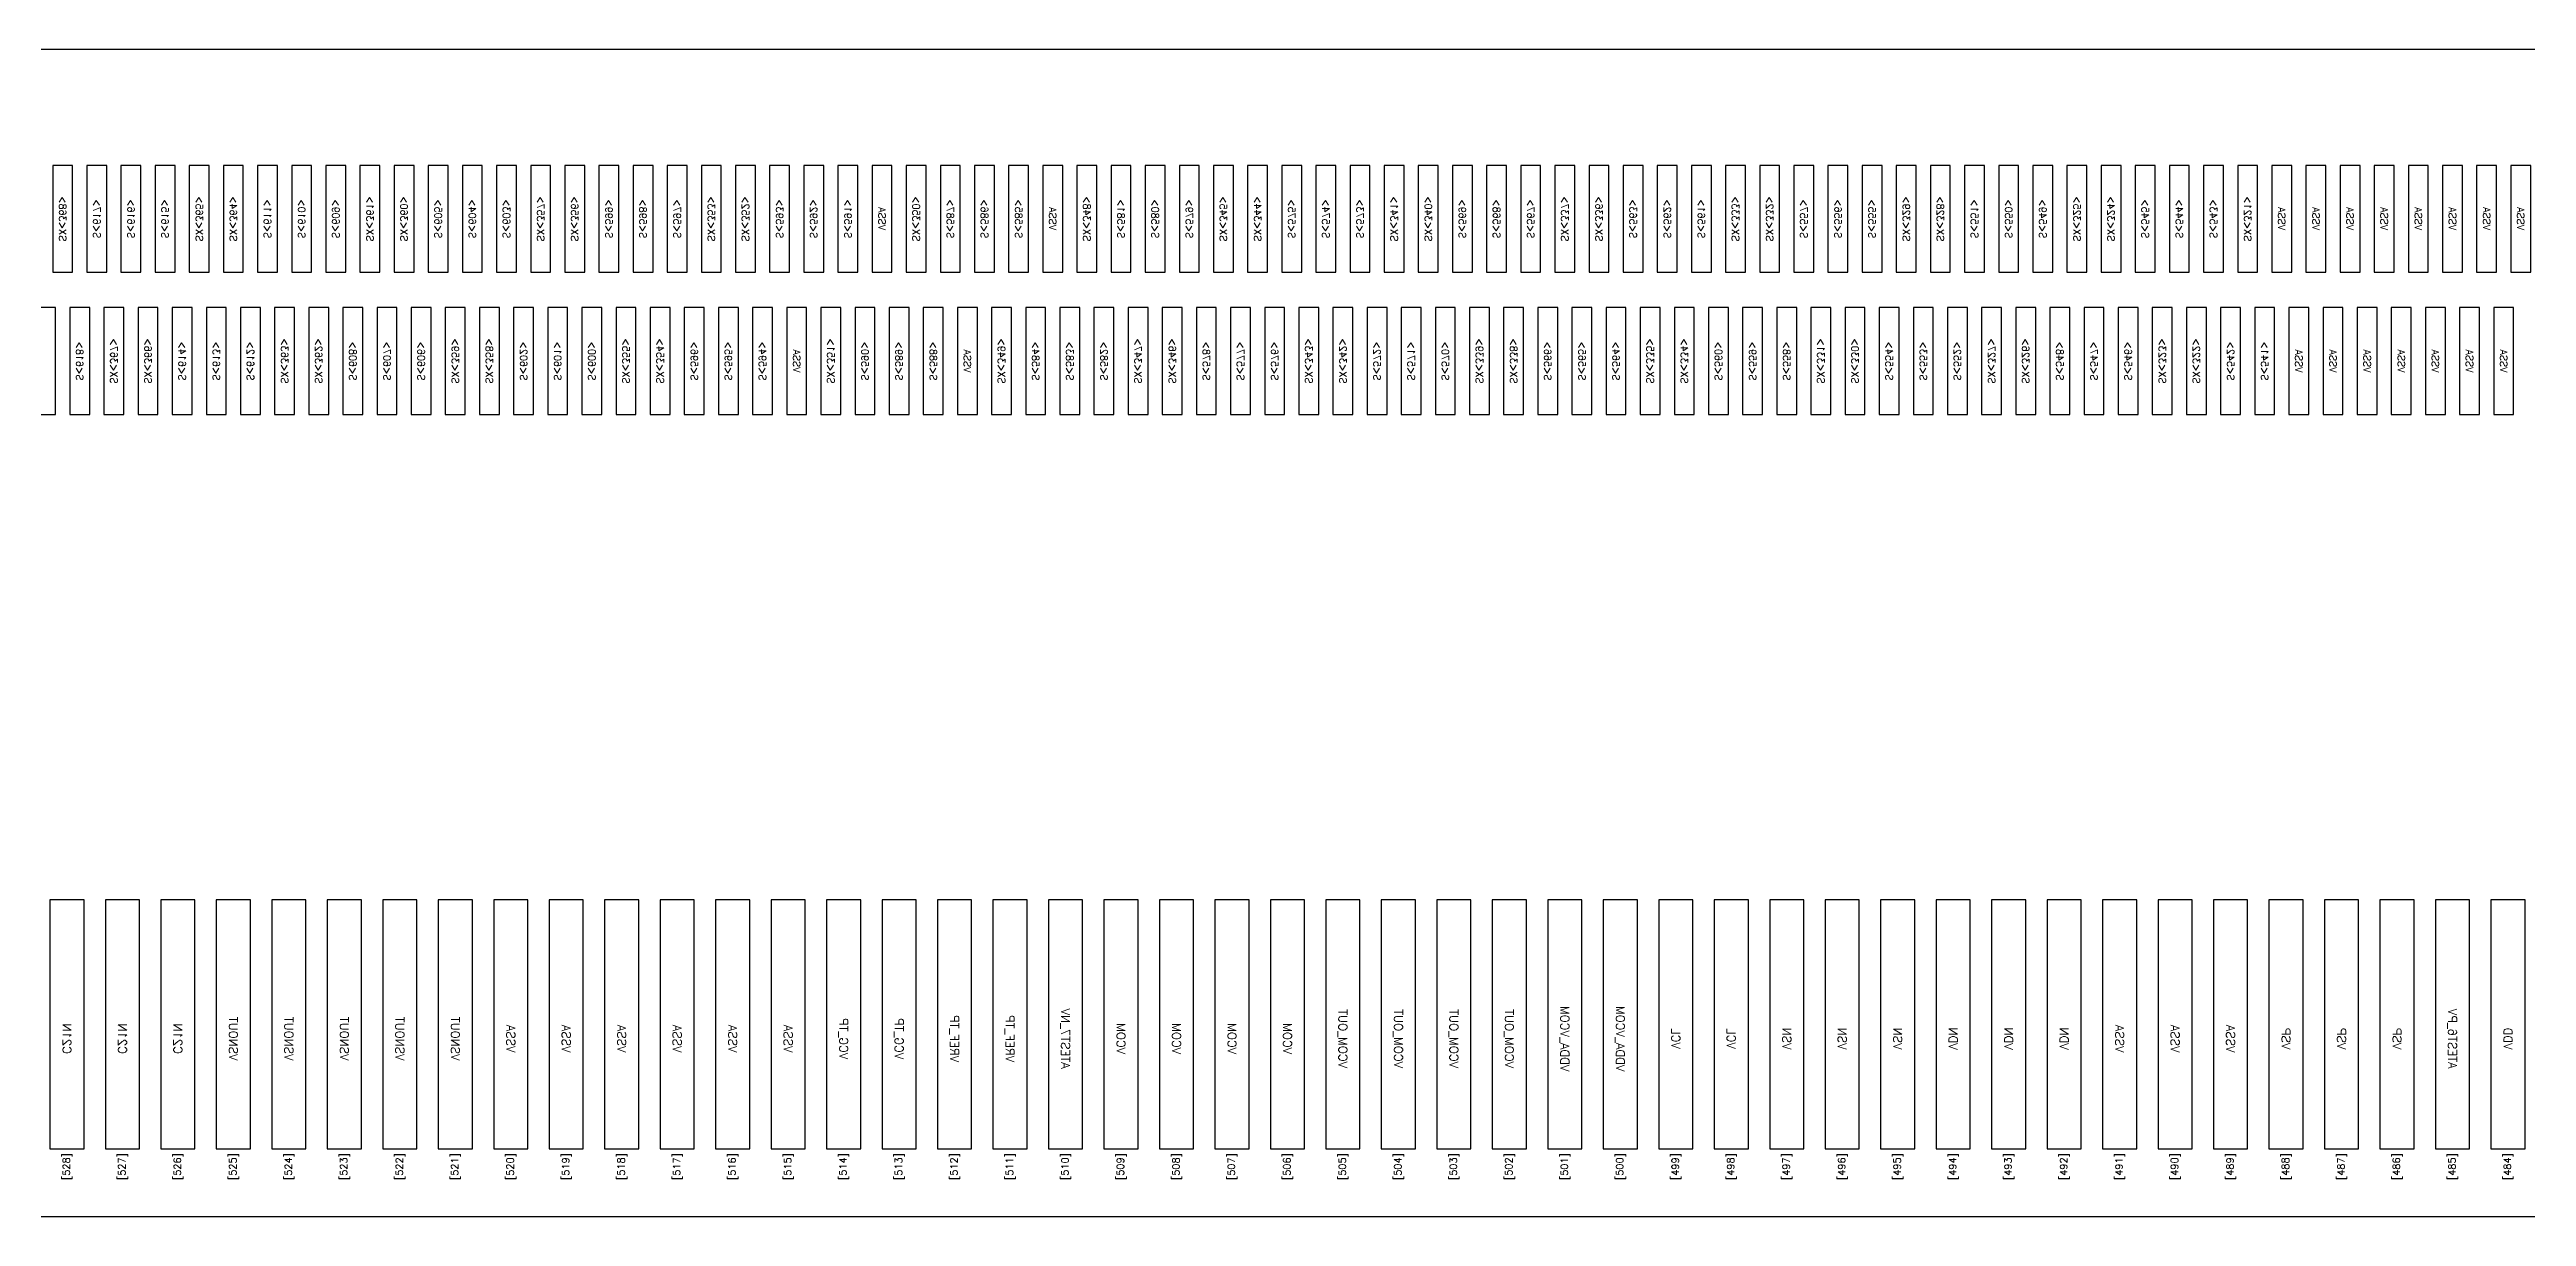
# Model space of a CAD drawing. Header units: millimetres. Extents: x 1248 to 1672, y 459 to 760.
# Drawn here: x 1338.609 to 1340.35, y 607.859 to 608.679 of the extents above; entities that cross this region are included whole.
import ezdxf
from ezdxf.enums import TextEntityAlignment as Align

# ---------------------------------------------------------------- set-up
doc = ezdxf.new("R2010")
doc.units = ezdxf.units.MM
doc.layers.add('标 注', color=3, linetype='Continuous')
doc.styles.get("Standard").update_dxf_attribs({"font": 'txt', "bigfont": 'gbcbig.shx'})

# ---------------------------------------------------------------- blocks, each defined once
blk = doc.blocks.new('LCD')
at = {"color": 6}
for points in [[(7384.9624, -537.3052), (7409.9624, -537.3052), (7409.9624, -536.4852), (7384.9624, -536.4852)], [(7389.3014, -536.6415), (7389.3154, -536.6415), (7389.3154, -536.5665), (7389.3014, -536.5665)], [(7389.3014, -536.6415), (7389.3154, -536.6415), (7389.3154, -536.5665), (7389.3014, -536.5665)], [(7389.3254, -536.6415), (7389.3394, -536.6415), (7389.3394, -536.5665), (7389.3254, -536.5665)], [(7389.3254, -536.6415), (7389.3394, -536.6415), (7389.3394, -536.5665), (7389.3254, -536.5665)], [(7389.3494, -536.6415), (7389.3634, -536.6415), (7389.3634, -536.5665), (7389.3494, -536.5665)], [(7389.3494, -536.6415), (7389.3634, -536.6415), (7389.3634, -536.5665), (7389.3494, -536.5665)], [(7389.3734, -536.6415), (7389.3874, -536.6415), (7389.3874, -536.5665), (7389.3734, -536.5665)], [(7389.3734, -536.6415), (7389.3874, -536.6415), (7389.3874, -536.5665), (7389.3734, -536.5665)], [(7389.3974, -536.6415), (7389.4114, -536.6415), (7389.4114, -536.5665), (7389.3974, -536.5665)], [(7389.3974, -536.6415), (7389.4114, -536.6415), (7389.4114, -536.5665), (7389.3974, -536.5665)], [(7389.4214, -536.6415), (7389.4354, -536.6415), (7389.4354, -536.5665), (7389.4214, -536.5665)], [(7389.4214, -536.6415), (7389.4354, -536.6415), (7389.4354, -536.5665), (7389.4214, -536.5665)], [(7389.4454, -536.6415), (7389.4594, -536.6415), (7389.4594, -536.5665), (7389.4454, -536.5665)], [(7389.4454, -536.6415), (7389.4594, -536.6415), (7389.4594, -536.5665), (7389.4454, -536.5665)], [(7389.4694, -536.6415), (7389.4834, -536.6415), (7389.4834, -536.5665), (7389.4694, -536.5665)], [(7389.4694, -536.6415), (7389.4834, -536.6415), (7389.4834, -536.5665), (7389.4694, -536.5665)], [(7389.4934, -536.6415), (7389.5074, -536.6415), (7389.5074, -536.5665), (7389.4934, -536.5665)], [(7389.4934, -536.6415), (7389.5074, -536.6415), (7389.5074, -536.5665), (7389.4934, -536.5665)], [(7389.5174, -536.6415), (7389.5314, -536.6415), (7389.5314, -536.5665), (7389.5174, -536.5665)], [(7389.5174, -536.6415), (7389.5314, -536.6415), (7389.5314, -536.5665), (7389.5174, -536.5665)], [(7389.5414, -536.6415), (7389.5554, -536.6415), (7389.5554, -536.5665), (7389.5414, -536.5665)], [(7389.5414, -536.6415), (7389.5554, -536.6415), (7389.5554, -536.5665), (7389.5414, -536.5665)], [(7389.5654, -536.6415), (7389.5794, -536.6415), (7389.5794, -536.5665), (7389.5654, -536.5665)], [(7389.5654, -536.6415), (7389.5794, -536.6415), (7389.5794, -536.5665), (7389.5654, -536.5665)], [(7389.5894, -536.6415), (7389.6034, -536.6415), (7389.6034, -536.5665), (7389.5894, -536.5665)], [(7389.5894, -536.6415), (7389.6034, -536.6415), (7389.6034, -536.5665), (7389.5894, -536.5665)], [(7389.6134, -536.6415), (7389.6274, -536.6415), (7389.6274, -536.5665), (7389.6134, -536.5665)], [(7389.6134, -536.6415), (7389.6274, -536.6415), (7389.6274, -536.5665), (7389.6134, -536.5665)], [(7389.6374, -536.6415), (7389.6514, -536.6415), (7389.6514, -536.5665), (7389.6374, -536.5665)], [(7389.6374, -536.6415), (7389.6514, -536.6415), (7389.6514, -536.5665), (7389.6374, -536.5665)], [(7389.6614, -536.6415), (7389.6754, -536.6415), (7389.6754, -536.5665), (7389.6614, -536.5665)], [(7389.6614, -536.6415), (7389.6754, -536.6415), (7389.6754, -536.5665), (7389.6614, -536.5665)], [(7389.6854, -536.6415), (7389.6994, -536.6415), (7389.6994, -536.5665), (7389.6854, -536.5665)], [(7389.6854, -536.6415), (7389.6994, -536.6415), (7389.6994, -536.5665), (7389.6854, -536.5665)], [(7389.7094, -536.6415), (7389.7234, -536.6415), (7389.7234, -536.5665), (7389.7094, -536.5665)], [(7389.7094, -536.6415), (7389.7234, -536.6415), (7389.7234, -536.5665), (7389.7094, -536.5665)], [(7389.7334, -536.6415), (7389.7474, -536.6415), (7389.7474, -536.5665), (7389.7334, -536.5665)], [(7389.7334, -536.6415), (7389.7474, -536.6415), (7389.7474, -536.5665), (7389.7334, -536.5665)], [(7389.7574, -536.6415), (7389.7714, -536.6415), (7389.7714, -536.5665), (7389.7574, -536.5665)], [(7389.7574, -536.6415), (7389.7714, -536.6415), (7389.7714, -536.5665), (7389.7574, -536.5665)], [(7389.7814, -536.6415), (7389.7954, -536.6415), (7389.7954, -536.5665), (7389.7814, -536.5665)], [(7389.7814, -536.6415), (7389.7954, -536.6415), (7389.7954, -536.5665), (7389.7814, -536.5665)], [(7389.8054, -536.6415), (7389.8194, -536.6415), (7389.8194, -536.5665), (7389.8054, -536.5665)], [(7389.8054, -536.6415), (7389.8194, -536.6415), (7389.8194, -536.5665), (7389.8054, -536.5665)], [(7389.8294, -536.6415), (7389.8434, -536.6415), (7389.8434, -536.5665), (7389.8294, -536.5665)], [(7389.8294, -536.6415), (7389.8434, -536.6415), (7389.8434, -536.5665), (7389.8294, -536.5665)], [(7389.8534, -536.6415), (7389.8674, -536.6415), (7389.8674, -536.5665), (7389.8534, -536.5665)], [(7389.8534, -536.6415), (7389.8674, -536.6415), (7389.8674, -536.5665), (7389.8534, -536.5665)], [(7389.8774, -536.6415), (7389.8914, -536.6415), (7389.8914, -536.5665), (7389.8774, -536.5665)], [(7389.8774, -536.6415), (7389.8914, -536.6415), (7389.8914, -536.5665), (7389.8774, -536.5665)], [(7389.9014, -536.6415), (7389.9154, -536.6415), (7389.9154, -536.5665), (7389.9014, -536.5665)], [(7389.9014, -536.6415), (7389.9154, -536.6415), (7389.9154, -536.5665), (7389.9014, -536.5665)], [(7389.9254, -536.6415), (7389.9394, -536.6415), (7389.9394, -536.5665), (7389.9254, -536.5665)], [(7389.9254, -536.6415), (7389.9394, -536.6415), (7389.9394, -536.5665), (7389.9254, -536.5665)], [(7389.9494, -536.6415), (7389.9634, -536.6415), (7389.9634, -536.5665), (7389.9494, -536.5665)], [(7389.9494, -536.6415), (7389.9634, -536.6415), (7389.9634, -536.5665), (7389.9494, -536.5665)], [(7389.9734, -536.6415), (7389.9874, -536.6415), (7389.9874, -536.5665), (7389.9734, -536.5665)], [(7389.9734, -536.6415), (7389.9874, -536.6415), (7389.9874, -536.5665), (7389.9734, -536.5665)], [(7389.9974, -536.6415), (7390.0114, -536.6415), (7390.0114, -536.5665), (7389.9974, -536.5665)], [(7389.9974, -536.6415), (7390.0114, -536.6415), (7390.0114, -536.5665), (7389.9974, -536.5665)], [(7390.0214, -536.6415), (7390.0354, -536.6415), (7390.0354, -536.5665), (7390.0214, -536.5665)], [(7390.0214, -536.6415), (7390.0354, -536.6415), (7390.0354, -536.5665), (7390.0214, -536.5665)], [(7390.0454, -536.6415), (7390.0594, -536.6415), (7390.0594, -536.5665), (7390.0454, -536.5665)], [(7390.0454, -536.6415), (7390.0594, -536.6415), (7390.0594, -536.5665), (7390.0454, -536.5665)], [(7390.0694, -536.6415), (7390.0834, -536.6415), (7390.0834, -536.5665), (7390.0694, -536.5665)], [(7390.0694, -536.6415), (7390.0834, -536.6415), (7390.0834, -536.5665), (7390.0694, -536.5665)], [(7390.0934, -536.6415), (7390.1074, -536.6415), (7390.1074, -536.5665), (7390.0934, -536.5665)], [(7390.0934, -536.6415), (7390.1074, -536.6415), (7390.1074, -536.5665), (7390.0934, -536.5665)], [(7390.1174, -536.6415), (7390.1314, -536.6415), (7390.1314, -536.5665), (7390.1174, -536.5665)], [(7390.1174, -536.6415), (7390.1314, -536.6415), (7390.1314, -536.5665), (7390.1174, -536.5665)], [(7390.1414, -536.6415), (7390.1554, -536.6415), (7390.1554, -536.5665), (7390.1414, -536.5665)], [(7390.1414, -536.6415), (7390.1554, -536.6415), (7390.1554, -536.5665), (7390.1414, -536.5665)], [(7390.1654, -536.6415), (7390.1794, -536.6415), (7390.1794, -536.5665), (7390.1654, -536.5665)], [(7390.1654, -536.6415), (7390.1794, -536.6415), (7390.1794, -536.5665), (7390.1654, -536.5665)], [(7390.1894, -536.6415), (7390.2034, -536.6415), (7390.2034, -536.5665), (7390.1894, -536.5665)], [(7390.1894, -536.6415), (7390.2034, -536.6415), (7390.2034, -536.5665), (7390.1894, -536.5665)], [(7390.2134, -536.6415), (7390.2274, -536.6415), (7390.2274, -536.5665), (7390.2134, -536.5665)], [(7390.2134, -536.6415), (7390.2274, -536.6415), (7390.2274, -536.5665), (7390.2134, -536.5665)], [(7390.2374, -536.6415), (7390.2514, -536.6415), (7390.2514, -536.5665), (7390.2374, -536.5665)], [(7390.2374, -536.6415), (7390.2514, -536.6415), (7390.2514, -536.5665), (7390.2374, -536.5665)], [(7390.2614, -536.6415), (7390.2754, -536.6415), (7390.2754, -536.5665), (7390.2614, -536.5665)], [(7390.2614, -536.6415), (7390.2754, -536.6415), (7390.2754, -536.5665), (7390.2614, -536.5665)], [(7390.2854, -536.6415), (7390.2994, -536.6415), (7390.2994, -536.5665), (7390.2854, -536.5665)], [(7390.2854, -536.6415), (7390.2994, -536.6415), (7390.2994, -536.5665), (7390.2854, -536.5665)], [(7390.3094, -536.6415), (7390.3234, -536.6415), (7390.3234, -536.5665), (7390.3094, -536.5665)], [(7390.3094, -536.6415), (7390.3234, -536.6415), (7390.3234, -536.5665), (7390.3094, -536.5665)], [(7390.3334, -536.6415), (7390.3474, -536.6415), (7390.3474, -536.5665), (7390.3334, -536.5665)], [(7390.3334, -536.6415), (7390.3474, -536.6415), (7390.3474, -536.5665), (7390.3334, -536.5665)], [(7390.3574, -536.6415), (7390.3714, -536.6415), (7390.3714, -536.5665), (7390.3574, -536.5665)], [(7390.3574, -536.6415), (7390.3714, -536.6415), (7390.3714, -536.5665), (7390.3574, -536.5665)], [(7390.3814, -536.6415), (7390.3954, -536.6415), (7390.3954, -536.5665), (7390.3814, -536.5665)], [(7390.3814, -536.6415), (7390.3954, -536.6415), (7390.3954, -536.5665), (7390.3814, -536.5665)], [(7390.4054, -536.6415), (7390.4194, -536.6415), (7390.4194, -536.5665), (7390.4054, -536.5665)], [(7390.4054, -536.6415), (7390.4194, -536.6415), (7390.4194, -536.5665), (7390.4054, -536.5665)], [(7390.4294, -536.6415), (7390.4434, -536.6415), (7390.4434, -536.5665), (7390.4294, -536.5665)], [(7390.4294, -536.6415), (7390.4434, -536.6415), (7390.4434, -536.5665), (7390.4294, -536.5665)], [(7390.4534, -536.6415), (7390.4674, -536.6415), (7390.4674, -536.5665), (7390.4534, -536.5665)], [(7390.4534, -536.6415), (7390.4674, -536.6415), (7390.4674, -536.5665), (7390.4534, -536.5665)], [(7390.4774, -536.6415), (7390.4914, -536.6415), (7390.4914, -536.5665), (7390.4774, -536.5665)], [(7390.4774, -536.6415), (7390.4914, -536.6415), (7390.4914, -536.5665), (7390.4774, -536.5665)], [(7390.5014, -536.6415), (7390.5154, -536.6415), (7390.5154, -536.5665), (7390.5014, -536.5665)], [(7390.5014, -536.6415), (7390.5154, -536.6415), (7390.5154, -536.5665), (7390.5014, -536.5665)], [(7390.5254, -536.6415), (7390.5394, -536.6415), (7390.5394, -536.5665), (7390.5254, -536.5665)], [(7390.5254, -536.6415), (7390.5394, -536.6415), (7390.5394, -536.5665), (7390.5254, -536.5665)], [(7390.5494, -536.6415), (7390.5634, -536.6415), (7390.5634, -536.5665), (7390.5494, -536.5665)], [(7390.5494, -536.6415), (7390.5634, -536.6415), (7390.5634, -536.5665), (7390.5494, -536.5665)], [(7390.5734, -536.6415), (7390.5874, -536.6415), (7390.5874, -536.5665), (7390.5734, -536.5665)], [(7390.5734, -536.6415), (7390.5874, -536.6415), (7390.5874, -536.5665), (7390.5734, -536.5665)], [(7390.5974, -536.6415), (7390.6114, -536.6415), (7390.6114, -536.5665), (7390.5974, -536.5665)], [(7390.5974, -536.6415), (7390.6114, -536.6415), (7390.6114, -536.5665), (7390.5974, -536.5665)], [(7390.6214, -536.6415), (7390.6354, -536.6415), (7390.6354, -536.5665), (7390.6214, -536.5665)], [(7390.6214, -536.6415), (7390.6354, -536.6415), (7390.6354, -536.5665), (7390.6214, -536.5665)], [(7390.6454, -536.6415), (7390.6594, -536.6415), (7390.6594, -536.5665), (7390.6454, -536.5665)], [(7390.6454, -536.6415), (7390.6594, -536.6415), (7390.6594, -536.5665), (7390.6454, -536.5665)], [(7390.6694, -536.6415), (7390.6834, -536.6415), (7390.6834, -536.5665), (7390.6694, -536.5665)], [(7390.6694, -536.6415), (7390.6834, -536.6415), (7390.6834, -536.5665), (7390.6694, -536.5665)], [(7390.6934, -536.6415), (7390.7074, -536.6415), (7390.7074, -536.5665), (7390.6934, -536.5665)], [(7390.6934, -536.6415), (7390.7074, -536.6415), (7390.7074, -536.5665), (7390.6934, -536.5665)], [(7390.7174, -536.6415), (7390.7314, -536.6415), (7390.7314, -536.5665), (7390.7174, -536.5665)], [(7390.7174, -536.6415), (7390.7314, -536.6415), (7390.7314, -536.5665), (7390.7174, -536.5665)], [(7390.7414, -536.6415), (7390.7554, -536.6415), (7390.7554, -536.5665), (7390.7414, -536.5665)], [(7390.7414, -536.6415), (7390.7554, -536.6415), (7390.7554, -536.5665), (7390.7414, -536.5665)], [(7390.7654, -536.6415), (7390.7794, -536.6415), (7390.7794, -536.5665), (7390.7654, -536.5665)], [(7390.7654, -536.6415), (7390.7794, -536.6415), (7390.7794, -536.5665), (7390.7654, -536.5665)], [(7390.7894, -536.6415), (7390.8034, -536.6415), (7390.8034, -536.5665), (7390.7894, -536.5665)], [(7390.7894, -536.6415), (7390.8034, -536.6415), (7390.8034, -536.5665), (7390.7894, -536.5665)], [(7390.8134, -536.6415), (7390.8274, -536.6415), (7390.8274, -536.5665), (7390.8134, -536.5665)], [(7390.8134, -536.6415), (7390.8274, -536.6415), (7390.8274, -536.5665), (7390.8134, -536.5665)], [(7390.8374, -536.6415), (7390.8514, -536.6415), (7390.8514, -536.5665), (7390.8374, -536.5665)], [(7390.8374, -536.6415), (7390.8514, -536.6415), (7390.8514, -536.5665), (7390.8374, -536.5665)], [(7390.8614, -536.6415), (7390.8754, -536.6415), (7390.8754, -536.5665), (7390.8614, -536.5665)], [(7390.8614, -536.6415), (7390.8754, -536.6415), (7390.8754, -536.5665), (7390.8614, -536.5665)], [(7390.8854, -536.6415), (7390.8994, -536.6415), (7390.8994, -536.5665), (7390.8854, -536.5665)], [(7390.9094, -536.6415), (7390.9234, -536.6415), (7390.9234, -536.5665), (7390.9094, -536.5665)], [(7390.9334, -536.6415), (7390.9474, -536.6415), (7390.9474, -536.5665), (7390.9334, -536.5665)], [(7390.9334, -536.6415), (7390.9474, -536.6415), (7390.9474, -536.5665), (7390.9334, -536.5665)], [(7390.9574, -536.6415), (7390.9714, -536.6415), (7390.9714, -536.5665), (7390.9574, -536.5665)], [(7390.9814, -536.6415), (7390.9954, -536.6415), (7390.9954, -536.5665), (7390.9814, -536.5665)], [(7391.0054, -536.6415), (7391.0194, -536.6415), (7391.0194, -536.5665), (7391.0054, -536.5665)], [(7391.0054, -536.6415), (7391.0194, -536.6415), (7391.0194, -536.5665), (7391.0054, -536.5665)], [(7391.0294, -536.6415), (7391.0434, -536.6415), (7391.0434, -536.5665), (7391.0294, -536.5665)], [(7389.2894, -536.7415), (7389.3034, -536.7415), (7389.3034, -536.6665), (7389.2894, -536.6665)], [(7389.2894, -536.7415), (7389.3034, -536.7415), (7389.3034, -536.6665), (7389.2894, -536.6665)], [(7389.3134, -536.7415), (7389.3274, -536.7415), (7389.3274, -536.6665), (7389.3134, -536.6665)], [(7389.3134, -536.7415), (7389.3274, -536.7415), (7389.3274, -536.6665), (7389.3134, -536.6665)], [(7389.3374, -536.7415), (7389.3514, -536.7415), (7389.3514, -536.6665), (7389.3374, -536.6665)], [(7389.3374, -536.7415), (7389.3514, -536.7415), (7389.3514, -536.6665), (7389.3374, -536.6665)], [(7389.3614, -536.7415), (7389.3754, -536.7415), (7389.3754, -536.6665), (7389.3614, -536.6665)], [(7389.3614, -536.7415), (7389.3754, -536.7415), (7389.3754, -536.6665), (7389.3614, -536.6665)], [(7389.3854, -536.7415), (7389.3994, -536.7415), (7389.3994, -536.6665), (7389.3854, -536.6665)], [(7389.3854, -536.7415), (7389.3994, -536.7415), (7389.3994, -536.6665), (7389.3854, -536.6665)], [(7389.4094, -536.7415), (7389.4234, -536.7415), (7389.4234, -536.6665), (7389.4094, -536.6665)], [(7389.4094, -536.7415), (7389.4234, -536.7415), (7389.4234, -536.6665), (7389.4094, -536.6665)], [(7389.4334, -536.7415), (7389.4474, -536.7415), (7389.4474, -536.6665), (7389.4334, -536.6665)], [(7389.4334, -536.7415), (7389.4474, -536.7415), (7389.4474, -536.6665), (7389.4334, -536.6665)], [(7389.4574, -536.7415), (7389.4714, -536.7415), (7389.4714, -536.6665), (7389.4574, -536.6665)], [(7389.4574, -536.7415), (7389.4714, -536.7415), (7389.4714, -536.6665), (7389.4574, -536.6665)], [(7389.4814, -536.7415), (7389.4954, -536.7415), (7389.4954, -536.6665), (7389.4814, -536.6665)], [(7389.4814, -536.7415), (7389.4954, -536.7415), (7389.4954, -536.6665), (7389.4814, -536.6665)], [(7389.5054, -536.7415), (7389.5194, -536.7415), (7389.5194, -536.6665), (7389.5054, -536.6665)], [(7389.5054, -536.7415), (7389.5194, -536.7415), (7389.5194, -536.6665), (7389.5054, -536.6665)], [(7389.5294, -536.7415), (7389.5434, -536.7415), (7389.5434, -536.6665), (7389.5294, -536.6665)], [(7389.5294, -536.7415), (7389.5434, -536.7415), (7389.5434, -536.6665), (7389.5294, -536.6665)], [(7389.5534, -536.7415), (7389.5674, -536.7415), (7389.5674, -536.6665), (7389.5534, -536.6665)], [(7389.5534, -536.7415), (7389.5674, -536.7415), (7389.5674, -536.6665), (7389.5534, -536.6665)], [(7389.5774, -536.7415), (7389.5914, -536.7415), (7389.5914, -536.6665), (7389.5774, -536.6665)], [(7389.5774, -536.7415), (7389.5914, -536.7415), (7389.5914, -536.6665), (7389.5774, -536.6665)], [(7389.6014, -536.7415), (7389.6154, -536.7415), (7389.6154, -536.6665), (7389.6014, -536.6665)], [(7389.6014, -536.7415), (7389.6154, -536.7415), (7389.6154, -536.6665), (7389.6014, -536.6665)], [(7389.6254, -536.7415), (7389.6394, -536.7415), (7389.6394, -536.6665), (7389.6254, -536.6665)], [(7389.6254, -536.7415), (7389.6394, -536.7415), (7389.6394, -536.6665), (7389.6254, -536.6665)], [(7389.6494, -536.7415), (7389.6634, -536.7415), (7389.6634, -536.6665), (7389.6494, -536.6665)], [(7389.6494, -536.7415), (7389.6634, -536.7415), (7389.6634, -536.6665), (7389.6494, -536.6665)], [(7389.6734, -536.7415), (7389.6874, -536.7415), (7389.6874, -536.6665), (7389.6734, -536.6665)], [(7389.6734, -536.7415), (7389.6874, -536.7415), (7389.6874, -536.6665), (7389.6734, -536.6665)], [(7389.6974, -536.7415), (7389.7114, -536.7415), (7389.7114, -536.6665), (7389.6974, -536.6665)], [(7389.6974, -536.7415), (7389.7114, -536.7415), (7389.7114, -536.6665), (7389.6974, -536.6665)], [(7389.7214, -536.7415), (7389.7354, -536.7415), (7389.7354, -536.6665), (7389.7214, -536.6665)], [(7389.7214, -536.7415), (7389.7354, -536.7415), (7389.7354, -536.6665), (7389.7214, -536.6665)], [(7389.7454, -536.7415), (7389.7594, -536.7415), (7389.7594, -536.6665), (7389.7454, -536.6665)], [(7389.7454, -536.7415), (7389.7594, -536.7415), (7389.7594, -536.6665), (7389.7454, -536.6665)], [(7389.7694, -536.7415), (7389.7834, -536.7415), (7389.7834, -536.6665), (7389.7694, -536.6665)], [(7389.7694, -536.7415), (7389.7834, -536.7415), (7389.7834, -536.6665), (7389.7694, -536.6665)], [(7389.7934, -536.7415), (7389.8074, -536.7415), (7389.8074, -536.6665), (7389.7934, -536.6665)], [(7389.7934, -536.7415), (7389.8074, -536.7415), (7389.8074, -536.6665), (7389.7934, -536.6665)], [(7389.8174, -536.7415), (7389.8314, -536.7415), (7389.8314, -536.6665), (7389.8174, -536.6665)], [(7389.8174, -536.7415), (7389.8314, -536.7415), (7389.8314, -536.6665), (7389.8174, -536.6665)], [(7389.8414, -536.7415), (7389.8554, -536.7415), (7389.8554, -536.6665), (7389.8414, -536.6665)], [(7389.8414, -536.7415), (7389.8554, -536.7415), (7389.8554, -536.6665), (7389.8414, -536.6665)], [(7389.8654, -536.7415), (7389.8794, -536.7415), (7389.8794, -536.6665), (7389.8654, -536.6665)], [(7389.8654, -536.7415), (7389.8794, -536.7415), (7389.8794, -536.6665), (7389.8654, -536.6665)], [(7389.8894, -536.7415), (7389.9034, -536.7415), (7389.9034, -536.6665), (7389.8894, -536.6665)], [(7389.8894, -536.7415), (7389.9034, -536.7415), (7389.9034, -536.6665), (7389.8894, -536.6665)], [(7389.9134, -536.7415), (7389.9274, -536.7415), (7389.9274, -536.6665), (7389.9134, -536.6665)], [(7389.9134, -536.7415), (7389.9274, -536.7415), (7389.9274, -536.6665), (7389.9134, -536.6665)], [(7389.9374, -536.7415), (7389.9514, -536.7415), (7389.9514, -536.6665), (7389.9374, -536.6665)], [(7389.9374, -536.7415), (7389.9514, -536.7415), (7389.9514, -536.6665), (7389.9374, -536.6665)], [(7389.9614, -536.7415), (7389.9754, -536.7415), (7389.9754, -536.6665), (7389.9614, -536.6665)], [(7389.9614, -536.7415), (7389.9754, -536.7415), (7389.9754, -536.6665), (7389.9614, -536.6665)], [(7389.9854, -536.7415), (7389.9994, -536.7415), (7389.9994, -536.6665), (7389.9854, -536.6665)], [(7389.9854, -536.7415), (7389.9994, -536.7415), (7389.9994, -536.6665), (7389.9854, -536.6665)], [(7390.0094, -536.7415), (7390.0234, -536.7415), (7390.0234, -536.6665), (7390.0094, -536.6665)], [(7390.0094, -536.7415), (7390.0234, -536.7415), (7390.0234, -536.6665), (7390.0094, -536.6665)], [(7390.0334, -536.7415), (7390.0474, -536.7415), (7390.0474, -536.6665), (7390.0334, -536.6665)], [(7390.0334, -536.7415), (7390.0474, -536.7415), (7390.0474, -536.6665), (7390.0334, -536.6665)], [(7390.0574, -536.7415), (7390.0714, -536.7415), (7390.0714, -536.6665), (7390.0574, -536.6665)], [(7390.0574, -536.7415), (7390.0714, -536.7415), (7390.0714, -536.6665), (7390.0574, -536.6665)], [(7390.0814, -536.7415), (7390.0954, -536.7415), (7390.0954, -536.6665), (7390.0814, -536.6665)], [(7390.0814, -536.7415), (7390.0954, -536.7415), (7390.0954, -536.6665), (7390.0814, -536.6665)], [(7390.1054, -536.7415), (7390.1194, -536.7415), (7390.1194, -536.6665), (7390.1054, -536.6665)], [(7390.1054, -536.7415), (7390.1194, -536.7415), (7390.1194, -536.6665), (7390.1054, -536.6665)], [(7390.1294, -536.7415), (7390.1434, -536.7415), (7390.1434, -536.6665), (7390.1294, -536.6665)], [(7390.1294, -536.7415), (7390.1434, -536.7415), (7390.1434, -536.6665), (7390.1294, -536.6665)], [(7390.1534, -536.7415), (7390.1674, -536.7415), (7390.1674, -536.6665), (7390.1534, -536.6665)], [(7390.1534, -536.7415), (7390.1674, -536.7415), (7390.1674, -536.6665), (7390.1534, -536.6665)], [(7390.1774, -536.7415), (7390.1914, -536.7415), (7390.1914, -536.6665), (7390.1774, -536.6665)], [(7390.1774, -536.7415), (7390.1914, -536.7415), (7390.1914, -536.6665), (7390.1774, -536.6665)], [(7390.2014, -536.7415), (7390.2154, -536.7415), (7390.2154, -536.6665), (7390.2014, -536.6665)], [(7390.2014, -536.7415), (7390.2154, -536.7415), (7390.2154, -536.6665), (7390.2014, -536.6665)], [(7390.2254, -536.7415), (7390.2394, -536.7415), (7390.2394, -536.6665), (7390.2254, -536.6665)], [(7390.2254, -536.7415), (7390.2394, -536.7415), (7390.2394, -536.6665), (7390.2254, -536.6665)], [(7390.2494, -536.7415), (7390.2634, -536.7415), (7390.2634, -536.6665), (7390.2494, -536.6665)], [(7390.2494, -536.7415), (7390.2634, -536.7415), (7390.2634, -536.6665), (7390.2494, -536.6665)], [(7390.2734, -536.7415), (7390.2874, -536.7415), (7390.2874, -536.6665), (7390.2734, -536.6665)], [(7390.2734, -536.7415), (7390.2874, -536.7415), (7390.2874, -536.6665), (7390.2734, -536.6665)], [(7390.2974, -536.7415), (7390.3114, -536.7415), (7390.3114, -536.6665), (7390.2974, -536.6665)], [(7390.2974, -536.7415), (7390.3114, -536.7415), (7390.3114, -536.6665), (7390.2974, -536.6665)], [(7390.3214, -536.7415), (7390.3354, -536.7415), (7390.3354, -536.6665), (7390.3214, -536.6665)], [(7390.3214, -536.7415), (7390.3354, -536.7415), (7390.3354, -536.6665), (7390.3214, -536.6665)], [(7390.3454, -536.7415), (7390.3594, -536.7415), (7390.3594, -536.6665), (7390.3454, -536.6665)], [(7390.3454, -536.7415), (7390.3594, -536.7415), (7390.3594, -536.6665), (7390.3454, -536.6665)], [(7390.3694, -536.7415), (7390.3834, -536.7415), (7390.3834, -536.6665), (7390.3694, -536.6665)], [(7390.3694, -536.7415), (7390.3834, -536.7415), (7390.3834, -536.6665), (7390.3694, -536.6665)], [(7390.3934, -536.7415), (7390.4074, -536.7415), (7390.4074, -536.6665), (7390.3934, -536.6665)], [(7390.3934, -536.7415), (7390.4074, -536.7415), (7390.4074, -536.6665), (7390.3934, -536.6665)], [(7390.4174, -536.7415), (7390.4314, -536.7415), (7390.4314, -536.6665), (7390.4174, -536.6665)], [(7390.4174, -536.7415), (7390.4314, -536.7415), (7390.4314, -536.6665), (7390.4174, -536.6665)], [(7390.4414, -536.7415), (7390.4554, -536.7415), (7390.4554, -536.6665), (7390.4414, -536.6665)], [(7390.4414, -536.7415), (7390.4554, -536.7415), (7390.4554, -536.6665), (7390.4414, -536.6665)], [(7390.4654, -536.7415), (7390.4794, -536.7415), (7390.4794, -536.6665), (7390.4654, -536.6665)], [(7390.4654, -536.7415), (7390.4794, -536.7415), (7390.4794, -536.6665), (7390.4654, -536.6665)], [(7390.4894, -536.7415), (7390.5034, -536.7415), (7390.5034, -536.6665), (7390.4894, -536.6665)], [(7390.4894, -536.7415), (7390.5034, -536.7415), (7390.5034, -536.6665), (7390.4894, -536.6665)], [(7390.5134, -536.7415), (7390.5274, -536.7415), (7390.5274, -536.6665), (7390.5134, -536.6665)], [(7390.5134, -536.7415), (7390.5274, -536.7415), (7390.5274, -536.6665), (7390.5134, -536.6665)], [(7390.5374, -536.7415), (7390.5514, -536.7415), (7390.5514, -536.6665), (7390.5374, -536.6665)], [(7390.5374, -536.7415), (7390.5514, -536.7415), (7390.5514, -536.6665), (7390.5374, -536.6665)], [(7390.5614, -536.7415), (7390.5754, -536.7415), (7390.5754, -536.6665), (7390.5614, -536.6665)], [(7390.5614, -536.7415), (7390.5754, -536.7415), (7390.5754, -536.6665), (7390.5614, -536.6665)], [(7390.5854, -536.7415), (7390.5994, -536.7415), (7390.5994, -536.6665), (7390.5854, -536.6665)], [(7390.5854, -536.7415), (7390.5994, -536.7415), (7390.5994, -536.6665), (7390.5854, -536.6665)], [(7390.6094, -536.7415), (7390.6234, -536.7415), (7390.6234, -536.6665), (7390.6094, -536.6665)], [(7390.6094, -536.7415), (7390.6234, -536.7415), (7390.6234, -536.6665), (7390.6094, -536.6665)], [(7390.6334, -536.7415), (7390.6474, -536.7415), (7390.6474, -536.6665), (7390.6334, -536.6665)], [(7390.6334, -536.7415), (7390.6474, -536.7415), (7390.6474, -536.6665), (7390.6334, -536.6665)], [(7390.6574, -536.7415), (7390.6714, -536.7415), (7390.6714, -536.6665), (7390.6574, -536.6665)], [(7390.6574, -536.7415), (7390.6714, -536.7415), (7390.6714, -536.6665), (7390.6574, -536.6665)], [(7390.6814, -536.7415), (7390.6954, -536.7415), (7390.6954, -536.6665), (7390.6814, -536.6665)], [(7390.6814, -536.7415), (7390.6954, -536.7415), (7390.6954, -536.6665), (7390.6814, -536.6665)], [(7390.7054, -536.7415), (7390.7194, -536.7415), (7390.7194, -536.6665), (7390.7054, -536.6665)], [(7390.7054, -536.7415), (7390.7194, -536.7415), (7390.7194, -536.6665), (7390.7054, -536.6665)], [(7390.7294, -536.7415), (7390.7434, -536.7415), (7390.7434, -536.6665), (7390.7294, -536.6665)], [(7390.7294, -536.7415), (7390.7434, -536.7415), (7390.7434, -536.6665), (7390.7294, -536.6665)], [(7390.7534, -536.7415), (7390.7674, -536.7415), (7390.7674, -536.6665), (7390.7534, -536.6665)], [(7390.7534, -536.7415), (7390.7674, -536.7415), (7390.7674, -536.6665), (7390.7534, -536.6665)], [(7390.7774, -536.7415), (7390.7914, -536.7415), (7390.7914, -536.6665), (7390.7774, -536.6665)], [(7390.7774, -536.7415), (7390.7914, -536.7415), (7390.7914, -536.6665), (7390.7774, -536.6665)], [(7390.8014, -536.7415), (7390.8154, -536.7415), (7390.8154, -536.6665), (7390.8014, -536.6665)], [(7390.8014, -536.7415), (7390.8154, -536.7415), (7390.8154, -536.6665), (7390.8014, -536.6665)], [(7390.8254, -536.7415), (7390.8394, -536.7415), (7390.8394, -536.6665), (7390.8254, -536.6665)], [(7390.8254, -536.7415), (7390.8394, -536.7415), (7390.8394, -536.6665), (7390.8254, -536.6665)], [(7390.8494, -536.7415), (7390.8634, -536.7415), (7390.8634, -536.6665), (7390.8494, -536.6665)], [(7390.8494, -536.7415), (7390.8634, -536.7415), (7390.8634, -536.6665), (7390.8494, -536.6665)], [(7390.8734, -536.7415), (7390.8874, -536.7415), (7390.8874, -536.6665), (7390.8734, -536.6665)], [(7390.8734, -536.7415), (7390.8874, -536.7415), (7390.8874, -536.6665), (7390.8734, -536.6665)], [(7390.8974, -536.7415), (7390.9114, -536.7415), (7390.9114, -536.6665), (7390.8974, -536.6665)], [(7390.9214, -536.7415), (7390.9354, -536.7415), (7390.9354, -536.6665), (7390.9214, -536.6665)], [(7390.9454, -536.7415), (7390.9594, -536.7415), (7390.9594, -536.6665), (7390.9454, -536.6665)], [(7390.9454, -536.7415), (7390.9594, -536.7415), (7390.9594, -536.6665), (7390.9454, -536.6665)], [(7390.9694, -536.7415), (7390.9834, -536.7415), (7390.9834, -536.6665), (7390.9694, -536.6665)], [(7390.9934, -536.7415), (7391.0074, -536.7415), (7391.0074, -536.6665), (7390.9934, -536.6665)], [(7391.0174, -536.7415), (7391.0314, -536.7415), (7391.0314, -536.6665), (7391.0174, -536.6665)], [(7391.0174, -536.7415), (7391.0314, -536.7415), (7391.0314, -536.6665), (7391.0174, -536.6665)], [(7389.2994, -537.2577), (7389.3234, -537.2577), (7389.3234, -537.0827), (7389.2994, -537.0827)], [(7389.2994, -537.2577), (7389.3234, -537.2577), (7389.3234, -537.0827), (7389.2994, -537.0827)], [(7389.3384, -537.2577), (7389.3624, -537.2577), (7389.3624, -537.0827), (7389.3384, -537.0827)], [(7389.3384, -537.2577), (7389.3624, -537.2577), (7389.3624, -537.0827), (7389.3384, -537.0827)], [(7389.3774, -537.2577), (7389.4014, -537.2577), (7389.4014, -537.0827), (7389.3774, -537.0827)], [(7389.3774, -537.2577), (7389.4014, -537.2577), (7389.4014, -537.0827), (7389.3774, -537.0827)], [(7389.4164, -537.2577), (7389.4404, -537.2577), (7389.4404, -537.0827), (7389.4164, -537.0827)], [(7389.4164, -537.2577), (7389.4404, -537.2577), (7389.4404, -537.0827), (7389.4164, -537.0827)], [(7389.4554, -537.2577), (7389.4794, -537.2577), (7389.4794, -537.0827), (7389.4554, -537.0827)], [(7389.4554, -537.2577), (7389.4794, -537.2577), (7389.4794, -537.0827), (7389.4554, -537.0827)], [(7389.4944, -537.2577), (7389.5184, -537.2577), (7389.5184, -537.0827), (7389.4944, -537.0827)], [(7389.4944, -537.2577), (7389.5184, -537.2577), (7389.5184, -537.0827), (7389.4944, -537.0827)], [(7389.5334, -537.2577), (7389.5574, -537.2577), (7389.5574, -537.0827), (7389.5334, -537.0827)], [(7389.5334, -537.2577), (7389.5574, -537.2577), (7389.5574, -537.0827), (7389.5334, -537.0827)], [(7389.5724, -537.2577), (7389.5964, -537.2577), (7389.5964, -537.0827), (7389.5724, -537.0827)], [(7389.5724, -537.2577), (7389.5964, -537.2577), (7389.5964, -537.0827), (7389.5724, -537.0827)], [(7389.6114, -537.2577), (7389.6354, -537.2577), (7389.6354, -537.0827), (7389.6114, -537.0827)], [(7389.6114, -537.2577), (7389.6354, -537.2577), (7389.6354, -537.0827), (7389.6114, -537.0827)], [(7389.6504, -537.2577), (7389.6744, -537.2577), (7389.6744, -537.0827), (7389.6504, -537.0827)], [(7389.6504, -537.2577), (7389.6744, -537.2577), (7389.6744, -537.0827), (7389.6504, -537.0827)], [(7389.6894, -537.2577), (7389.7134, -537.2577), (7389.7134, -537.0827), (7389.6894, -537.0827)], [(7389.6894, -537.2577), (7389.7134, -537.2577), (7389.7134, -537.0827), (7389.6894, -537.0827)], [(7389.7284, -537.2577), (7389.7524, -537.2577), (7389.7524, -537.0827), (7389.7284, -537.0827)], [(7389.7284, -537.2577), (7389.7524, -537.2577), (7389.7524, -537.0827), (7389.7284, -537.0827)], [(7389.7674, -537.2577), (7389.7914, -537.2577), (7389.7914, -537.0827), (7389.7674, -537.0827)], [(7389.7674, -537.2577), (7389.7914, -537.2577), (7389.7914, -537.0827), (7389.7674, -537.0827)], [(7389.8064, -537.2577), (7389.8304, -537.2577), (7389.8304, -537.0827), (7389.8064, -537.0827)], [(7389.8064, -537.2577), (7389.8304, -537.2577), (7389.8304, -537.0827), (7389.8064, -537.0827)], [(7389.8454, -537.2577), (7389.8694, -537.2577), (7389.8694, -537.0827), (7389.8454, -537.0827)], [(7389.8454, -537.2577), (7389.8694, -537.2577), (7389.8694, -537.0827), (7389.8454, -537.0827)], [(7389.8844, -537.2577), (7389.9084, -537.2577), (7389.9084, -537.0827), (7389.8844, -537.0827)], [(7389.8844, -537.2577), (7389.9084, -537.2577), (7389.9084, -537.0827), (7389.8844, -537.0827)], [(7389.9234, -537.2577), (7389.9474, -537.2577), (7389.9474, -537.0827), (7389.9234, -537.0827)], [(7389.9234, -537.2577), (7389.9474, -537.2577), (7389.9474, -537.0827), (7389.9234, -537.0827)], [(7389.9624, -537.2577), (7389.9864, -537.2577), (7389.9864, -537.0827), (7389.9624, -537.0827)], [(7389.9624, -537.2577), (7389.9864, -537.2577), (7389.9864, -537.0827), (7389.9624, -537.0827)], [(7390.0014, -537.2577), (7390.0254, -537.2577), (7390.0254, -537.0827), (7390.0014, -537.0827)], [(7390.0014, -537.2577), (7390.0254, -537.2577), (7390.0254, -537.0827), (7390.0014, -537.0827)], [(7390.0404, -537.2577), (7390.0644, -537.2577), (7390.0644, -537.0827), (7390.0404, -537.0827)], [(7390.0404, -537.2577), (7390.0644, -537.2577), (7390.0644, -537.0827), (7390.0404, -537.0827)], [(7390.0794, -537.2577), (7390.1034, -537.2577), (7390.1034, -537.0827), (7390.0794, -537.0827)], [(7390.0794, -537.2577), (7390.1034, -537.2577), (7390.1034, -537.0827), (7390.0794, -537.0827)], [(7390.1184, -537.2577), (7390.1424, -537.2577), (7390.1424, -537.0827), (7390.1184, -537.0827)], [(7390.1184, -537.2577), (7390.1424, -537.2577), (7390.1424, -537.0827), (7390.1184, -537.0827)], [(7390.1574, -537.2577), (7390.1814, -537.2577), (7390.1814, -537.0827), (7390.1574, -537.0827)], [(7390.1574, -537.2577), (7390.1814, -537.2577), (7390.1814, -537.0827), (7390.1574, -537.0827)], [(7390.1964, -537.2577), (7390.2204, -537.2577), (7390.2204, -537.0827), (7390.1964, -537.0827)], [(7390.1964, -537.2577), (7390.2204, -537.2577), (7390.2204, -537.0827), (7390.1964, -537.0827)], [(7390.2354, -537.2577), (7390.2594, -537.2577), (7390.2594, -537.0827), (7390.2354, -537.0827)], [(7390.2354, -537.2577), (7390.2594, -537.2577), (7390.2594, -537.0827), (7390.2354, -537.0827)], [(7390.2744, -537.2577), (7390.2984, -537.2577), (7390.2984, -537.0827), (7390.2744, -537.0827)], [(7390.2744, -537.2577), (7390.2984, -537.2577), (7390.2984, -537.0827), (7390.2744, -537.0827)], [(7390.3134, -537.2577), (7390.3374, -537.2577), (7390.3374, -537.0827), (7390.3134, -537.0827)], [(7390.3134, -537.2577), (7390.3374, -537.2577), (7390.3374, -537.0827), (7390.3134, -537.0827)], [(7390.3524, -537.2577), (7390.3764, -537.2577), (7390.3764, -537.0827), (7390.3524, -537.0827)], [(7390.3524, -537.2577), (7390.3764, -537.2577), (7390.3764, -537.0827), (7390.3524, -537.0827)], [(7390.3914, -537.2577), (7390.4154, -537.2577), (7390.4154, -537.0827), (7390.3914, -537.0827)], [(7390.3914, -537.2577), (7390.4154, -537.2577), (7390.4154, -537.0827), (7390.3914, -537.0827)], [(7390.4304, -537.2577), (7390.4544, -537.2577), (7390.4544, -537.0827), (7390.4304, -537.0827)], [(7390.4304, -537.2577), (7390.4544, -537.2577), (7390.4544, -537.0827), (7390.4304, -537.0827)], [(7390.4694, -537.2577), (7390.4934, -537.2577), (7390.4934, -537.0827), (7390.4694, -537.0827)], [(7390.4694, -537.2577), (7390.4934, -537.2577), (7390.4934, -537.0827), (7390.4694, -537.0827)], [(7390.5084, -537.2577), (7390.5324, -537.2577), (7390.5324, -537.0827), (7390.5084, -537.0827)], [(7390.5084, -537.2577), (7390.5324, -537.2577), (7390.5324, -537.0827), (7390.5084, -537.0827)], [(7390.5474, -537.2577), (7390.5714, -537.2577), (7390.5714, -537.0827), (7390.5474, -537.0827)], [(7390.5474, -537.2577), (7390.5714, -537.2577), (7390.5714, -537.0827), (7390.5474, -537.0827)], [(7390.5864, -537.2577), (7390.6104, -537.2577), (7390.6104, -537.0827), (7390.5864, -537.0827)], [(7390.5864, -537.2577), (7390.6104, -537.2577), (7390.6104, -537.0827), (7390.5864, -537.0827)], [(7390.6254, -537.2577), (7390.6494, -537.2577), (7390.6494, -537.0827), (7390.6254, -537.0827)], [(7390.6254, -537.2577), (7390.6494, -537.2577), (7390.6494, -537.0827), (7390.6254, -537.0827)], [(7390.6644, -537.2577), (7390.6884, -537.2577), (7390.6884, -537.0827), (7390.6644, -537.0827)], [(7390.6644, -537.2577), (7390.6884, -537.2577), (7390.6884, -537.0827), (7390.6644, -537.0827)], [(7390.7034, -537.2577), (7390.7274, -537.2577), (7390.7274, -537.0827), (7390.7034, -537.0827)], [(7390.7034, -537.2577), (7390.7274, -537.2577), (7390.7274, -537.0827), (7390.7034, -537.0827)], [(7390.7424, -537.2577), (7390.7664, -537.2577), (7390.7664, -537.0827), (7390.7424, -537.0827)], [(7390.7424, -537.2577), (7390.7664, -537.2577), (7390.7664, -537.0827), (7390.7424, -537.0827)], [(7390.7814, -537.2577), (7390.8054, -537.2577), (7390.8054, -537.0827), (7390.7814, -537.0827)], [(7390.7814, -537.2577), (7390.8054, -537.2577), (7390.8054, -537.0827), (7390.7814, -537.0827)], [(7390.8204, -537.2577), (7390.8444, -537.2577), (7390.8444, -537.0827), (7390.8204, -537.0827)], [(7390.8204, -537.2577), (7390.8444, -537.2577), (7390.8444, -537.0827), (7390.8204, -537.0827)], [(7390.8594, -537.2577), (7390.8834, -537.2577), (7390.8834, -537.0827), (7390.8594, -537.0827)], [(7390.8594, -537.2577), (7390.8834, -537.2577), (7390.8834, -537.0827), (7390.8594, -537.0827)], [(7390.8984, -537.2577), (7390.9224, -537.2577), (7390.9224, -537.0827), (7390.8984, -537.0827)], [(7390.8984, -537.2577), (7390.9224, -537.2577), (7390.9224, -537.0827), (7390.8984, -537.0827)], [(7390.9374, -537.2577), (7390.9614, -537.2577), (7390.9614, -537.0827), (7390.9374, -537.0827)], [(7390.9374, -537.2577), (7390.9614, -537.2577), (7390.9614, -537.0827), (7390.9374, -537.0827)], [(7390.9764, -537.2577), (7391.0004, -537.2577), (7391.0004, -537.0827), (7390.9764, -537.0827)], [(7390.9764, -537.2577), (7391.0004, -537.2577), (7391.0004, -537.0827), (7390.9764, -537.0827)], [(7391.0154, -537.2577), (7391.0394, -537.2577), (7391.0394, -537.0827), (7391.0154, -537.0827)], [(7391.0154, -537.2577), (7391.0394, -537.2577), (7391.0394, -537.0827), (7391.0154, -537.0827)]]:
    blk.add_lwpolyline(points, close=True, dxfattribs=at)
at = {"color": 6, "text_generation_flag": 4}
for s, height, p in [('SX<368>', 0.005, (7389.3084, -536.604)), ('S<617>', 0.005, (7389.3324, -536.604)), ('S<616>', 0.005, (7389.3564, -536.604)), ('S<615>', 0.005, (7389.3804, -536.604)), ('SX<365>', 0.005, (7389.4044, -536.604)), ('SX<364>', 0.005, (7389.4284, -536.604)), ('S<611>', 0.005, (7389.4524, -536.604)), ('S<610>', 0.005, (7389.4764, -536.604)), ('S<609>', 0.005, (7389.5004, -536.604)), ('SX<361>', 0.005, (7389.5244, -536.604)), ('SX<360>', 0.005, (7389.5484, -536.604)), ('S<605>', 0.005, (7389.5724, -536.604)), ('S<604>', 0.005, (7389.5964, -536.604)), ('S<603>', 0.005, (7389.6204, -536.604)), ('SX<357>', 0.005, (7389.6444, -536.604)), ('SX<356>', 0.005, (7389.6684, -536.604)), ('S<599>', 0.005, (7389.6924, -536.604)), ('S<598>', 0.005, (7389.7164, -536.604)), ('S<597>', 0.005, (7389.7404, -536.604)), ('SX<353>', 0.005, (7389.7644, -536.604)), ('SX<352>', 0.005, (7389.7884, -536.604)), ('S<593>', 0.005, (7389.8124, -536.604)), ('S<592>', 0.005, (7389.8364, -536.604)), ('S<591>', 0.005, (7389.8604, -536.604)), ('VSSA', 0.005, (7389.8844, -536.604)), ('SX<350>', 0.005, (7389.9084, -536.604)), ('S<587>', 0.005, (7389.9324, -536.604)), ('S<586>', 0.005, (7389.9564, -536.604)), ('S<585>', 0.005, (7389.9804, -536.604)), ('VSSA', 0.005, (7390.0044, -536.604)), ('SX<348>', 0.005, (7390.0284, -536.604)), ('S<581>', 0.005, (7390.0524, -536.604)), ('S<580>', 0.005, (7390.0764, -536.604)), ('S<579>', 0.005, (7390.1004, -536.604)), ('SX<345>', 0.005, (7390.1244, -536.604)), ('SX<344>', 0.005, (7390.1484, -536.604)), ('S<575>', 0.005, (7390.1724, -536.604)), ('S<574>', 0.005, (7390.1964, -536.604)), ('S<573>', 0.005, (7390.2204, -536.604)), ('SX<341>', 0.005, (7390.2444, -536.604)), ('SX<340>', 0.005, (7390.2684, -536.604)), ('S<569>', 0.005, (7390.2924, -536.604)), ('S<568>', 0.005, (7390.3164, -536.604)), ('S<567>', 0.005, (7390.3404, -536.604)), ('SX<337>', 0.005, (7390.3644, -536.604)), ('SX<336>', 0.005, (7390.3884, -536.604)), ('S<563>', 0.005, (7390.4124, -536.604)), ('S<562>', 0.005, (7390.4364, -536.604)), ('S<561>', 0.005, (7390.4604, -536.604)), ('SX<333>', 0.005, (7390.4844, -536.604)), ('SX<332>', 0.005, (7390.5084, -536.604)), ('S<557>', 0.005, (7390.5324, -536.604)), ('S<556>', 0.005, (7390.5564, -536.604)), ('S<555>', 0.005, (7390.5804, -536.604)), ('SX<329>', 0.005, (7390.6044, -536.604)), ('SX<328>', 0.005, (7390.6284, -536.604)), ('S<551>', 0.005, (7390.6524, -536.604)), ('S<550>', 0.005, (7390.6764, -536.604)), ('S<549>', 0.005, (7390.7004, -536.604)), ('SX<325>', 0.005, (7390.7244, -536.604)), ('SX<324>', 0.005, (7390.7484, -536.604)), ('S<545>', 0.005, (7390.7724, -536.604)), ('S<544>', 0.005, (7390.7964, -536.604)), ('S<543>', 0.005, (7390.8204, -536.604)), ('SX<321>', 0.005, (7390.8444, -536.604)), ('VSSA', 0.005, (7390.8684, -536.604)), ('VSSA', 0.005, (7390.8924, -536.604)), ('VSSA', 0.005, (7390.9164, -536.604)), ('VSSA', 0.005, (7390.9404, -536.604)), ('VSSA', 0.005, (7390.9644, -536.604)), ('VSSA', 0.005, (7390.9884, -536.604)), ('VSSA', 0.005, (7391.0124, -536.604)), ('VSSA', 0.005, (7391.0364, -536.604)), ('S<618>', 0.005, (7389.3204, -536.704)), ('SX<367>', 0.005, (7389.3444, -536.704)), ('SX<366>', 0.005, (7389.3684, -536.704)), ('S<614>', 0.005, (7389.3924, -536.704)), ('S<613>', 0.005, (7389.4164, -536.704)), ('S<612>', 0.005, (7389.4404, -536.704)), ('SX<363>', 0.005, (7389.4644, -536.704)), ('SX<362>', 0.005, (7389.4884, -536.704)), ('S<608>', 0.005, (7389.5124, -536.704)), ('S<607>', 0.005, (7389.5364, -536.704)), ('S<606>', 0.005, (7389.5604, -536.704)), ('SX<359>', 0.005, (7389.5844, -536.704)), ('SX<358>', 0.005, (7389.6084, -536.704)), ('S<602>', 0.005, (7389.6324, -536.704)), ('S<601>', 0.005, (7389.6564, -536.704)), ('S<600>', 0.005, (7389.6804, -536.704)), ('SX<355>', 0.005, (7389.7044, -536.704)), ('SX<354>', 0.005, (7389.7284, -536.704)), ('S<596>', 0.005, (7389.7524, -536.704)), ('S<595>', 0.005, (7389.7764, -536.704)), ('S<594>', 0.005, (7389.8004, -536.704)), ('VSSA', 0.005, (7389.8244, -536.704)), ('SX<351>', 0.005, (7389.8484, -536.704)), ('S<590>', 0.005, (7389.8724, -536.704)), ('S<589>', 0.005, (7389.8964, -536.704)), ('S<588>', 0.005, (7389.9204, -536.704)), ('VSSA', 0.005, (7389.9444, -536.704)), ('SX<349>', 0.005, (7389.9684, -536.704)), ('S<584>', 0.005, (7389.9924, -536.704)), ('S<583>', 0.005, (7390.0164, -536.704)), ('S<582>', 0.005, (7390.0404, -536.704)), ('SX<347>', 0.005, (7390.0644, -536.704)), ('SX<346>', 0.005, (7390.0884, -536.704)), ('S<578>', 0.005, (7390.1124, -536.704)), ('S<577>', 0.005, (7390.1364, -536.704)), ('S<576>', 0.005, (7390.1604, -536.704)), ('SX<343>', 0.005, (7390.1844, -536.704)), ('SX<342>', 0.005, (7390.2084, -536.704)), ('S<572>', 0.005, (7390.2324, -536.704)), ('S<571>', 0.005, (7390.2564, -536.704)), ('S<570>', 0.005, (7390.2804, -536.704)), ('SX<339>', 0.005, (7390.3044, -536.704)), ('SX<338>', 0.005, (7390.3284, -536.704)), ('S<566>', 0.005, (7390.3524, -536.704)), ('S<565>', 0.005, (7390.3764, -536.704)), ('S<564>', 0.005, (7390.4004, -536.704)), ('SX<335>', 0.005, (7390.4244, -536.704)), ('SX<334>', 0.005, (7390.4484, -536.704)), ('S<560>', 0.005, (7390.4724, -536.704)), ('S<559>', 0.005, (7390.4964, -536.704)), ('S<558>', 0.005, (7390.5204, -536.704)), ('SX<331>', 0.005, (7390.5444, -536.704)), ('SX<330>', 0.005, (7390.5684, -536.704)), ('S<554>', 0.005, (7390.5924, -536.704)), ('S<553>', 0.005, (7390.6164, -536.704)), ('S<552>', 0.005, (7390.6404, -536.704)), ('SX<327>', 0.005, (7390.6644, -536.704)), ('SX<326>', 0.005, (7390.6884, -536.704)), ('S<548>', 0.005, (7390.7124, -536.704)), ('S<547>', 0.005, (7390.7364, -536.704)), ('S<546>', 0.005, (7390.7604, -536.704)), ('SX<323>', 0.005, (7390.7844, -536.704)), ('SX<322>', 0.005, (7390.8084, -536.704)), ('S<542>', 0.005, (7390.8324, -536.704)), ('S<541>', 0.005, (7390.8564, -536.704)), ('VSSA', 0.005, (7390.8804, -536.704)), ('VSSA', 0.005, (7390.9044, -536.704)), ('VSSA', 0.005, (7390.9284, -536.704)), ('VSSA', 0.005, (7390.9524, -536.704)), ('VSSA', 0.005, (7390.9764, -536.704)), ('VSSA', 0.005, (7391.0004, -536.704)), ('VSSA', 0.005, (7391.0244, -536.704)), ('VDDA_VCOM', 0.006, (7390.3644, -537.1802)), ('VDDA_VCOM', 0.006, (7390.4034, -537.1802)), ('C21N', 0.006, (7389.3114, -537.1802)), ('C21N', 0.006, (7389.3504, -537.1802)), ('C21N', 0.006, (7389.3894, -537.1802)), ('VSNOUT', 0.006, (7389.4284, -537.1802)), ('VSNOUT', 0.006, (7389.4674, -537.1802)), ('VSNOUT', 0.006, (7389.5064, -537.1802)), ('VSNOUT', 0.006, (7389.5454, -537.1802)), ('VSNOUT', 0.006, (7389.5844, -537.1802)), ('VSSA', 0.006, (7389.6234, -537.1802)), ('VSSA', 0.006, (7389.6624, -537.1802)), ('VSSA', 0.006, (7389.7014, -537.1802)), ('VSSA', 0.006, (7389.7404, -537.1802)), ('VSSA', 0.006, (7389.7794, -537.1802)), ('VSSA', 0.006, (7389.8184, -537.1802)), ('VCG_TP', 0.006, (7389.8574, -537.1802)), ('VCG_TP', 0.006, (7389.8964, -537.1802)), ('VREF_TP', 0.006, (7389.9354, -537.1802)), ('VREF_TP', 0.006, (7389.9744, -537.1802)), ('ATEST7_NV', 0.006, (7390.0134, -537.1802)), ('VCOM', 0.006, (7390.0524, -537.1802)), ('VCOM', 0.006, (7390.0914, -537.1802)), ('VCOM', 0.006, (7390.1304, -537.1802)), ('VCOM', 0.006, (7390.1694, -537.1802)), ('VCOM_OUT', 0.006, (7390.2084, -537.1802)), ('VCOM_OUT', 0.006, (7390.2474, -537.1802)), ('VCOM_OUT', 0.006, (7390.2864, -537.1802)), ('VCOM_OUT', 0.006, (7390.3254, -537.1802)), ('VCL', 0.006, (7390.4424, -537.1802)), ('VCL', 0.006, (7390.4814, -537.1802)), ('VSN', 0.006, (7390.5204, -537.1802)), ('VSN', 0.006, (7390.5594, -537.1802)), ('VSN', 0.006, (7390.5984, -537.1802)), ('VDN', 0.006, (7390.6374, -537.1802)), ('VDN', 0.006, (7390.6764, -537.1802)), ('VDN', 0.006, (7390.7154, -537.1802)), ('VSSA', 0.006, (7390.7544, -537.1802)), ('VSSA', 0.006, (7390.7934, -537.1802)), ('VSSA', 0.006, (7390.8324, -537.1802)), ('VSP', 0.006, (7390.8714, -537.1802)), ('VSP', 0.006, (7390.9104, -537.1802)), ('VSP', 0.006, (7390.9494, -537.1802)), ('ATEST6_PV', 0.006, (7390.9884, -537.1802)), ('VDD', 0.006, (7391.0274, -537.1802))]:
    blk.add_text(s, height=height, rotation=90, dxfattribs=at).set_placement(p, align=Align.MIDDLE_CENTER)
at = {"color": 6}
for s, p in [('[528]', (7389.311, -537.2701)), ('[527]', (7389.35, -537.2701)), ('[526]', (7389.389, -537.2701)), ('[525]', (7389.428, -537.2701)), ('[524]', (7389.467, -537.2701)), ('[523]', (7389.506, -537.2701)), ('[522]', (7389.545, -537.2701)), ('[521]', (7389.584, -537.2701)), ('[520]', (7389.623, -537.2701)), ('[519]', (7389.662, -537.2701)), ('[518]', (7389.701, -537.2701)), ('[517]', (7389.74, -537.2701)), ('[516]', (7389.779, -537.2701)), ('[515]', (7389.818, -537.2701)), ('[514]', (7389.857, -537.2701)), ('[513]', (7389.896, -537.2701)), ('[512]', (7389.935, -537.2701)), ('[511]', (7389.974, -537.2701)), ('[510]', (7390.013, -537.2701)), ('[509]', (7390.052, -537.2701)), ('[508]', (7390.091, -537.2701)), ('[507]', (7390.13, -537.2701)), ('[506]', (7390.169, -537.2701)), ('[505]', (7390.208, -537.2701)), ('[504]', (7390.247, -537.2701)), ('[503]', (7390.286, -537.2701)), ('[502]', (7390.325, -537.2701)), ('[501]', (7390.364, -537.2701)), ('[500]', (7390.403, -537.2701)), ('[499]', (7390.442, -537.2701)), ('[498]', (7390.481, -537.2701)), ('[497]', (7390.52, -537.2701)), ('[496]', (7390.559, -537.2701)), ('[495]', (7390.598, -537.2701)), ('[494]', (7390.637, -537.2701)), ('[493]', (7390.676, -537.2701)), ('[492]', (7390.715, -537.2701)), ('[491]', (7390.754, -537.2701)), ('[490]', (7390.793, -537.2701)), ('[489]', (7390.832, -537.2701)), ('[488]', (7390.871, -537.2701)), ('[487]', (7390.91, -537.2701)), ('[486]', (7390.949, -537.2701)), ('[485]', (7390.988, -537.2701)), ('[484]', (7391.027, -537.2701))]:
    blk.add_text(s, height=0.005, rotation=90, dxfattribs=at).set_placement(p, align=Align.MIDDLE_CENTER)

msp = doc.modelspace()

# ---------------------------------------------------------------- block references
at = {"layer": '标 注', "color": 7}
msp.add_blockref('LCD', (-6050.69, 1145.1642), dxfattribs=at)

doc.saveas('drawing.dxf')
